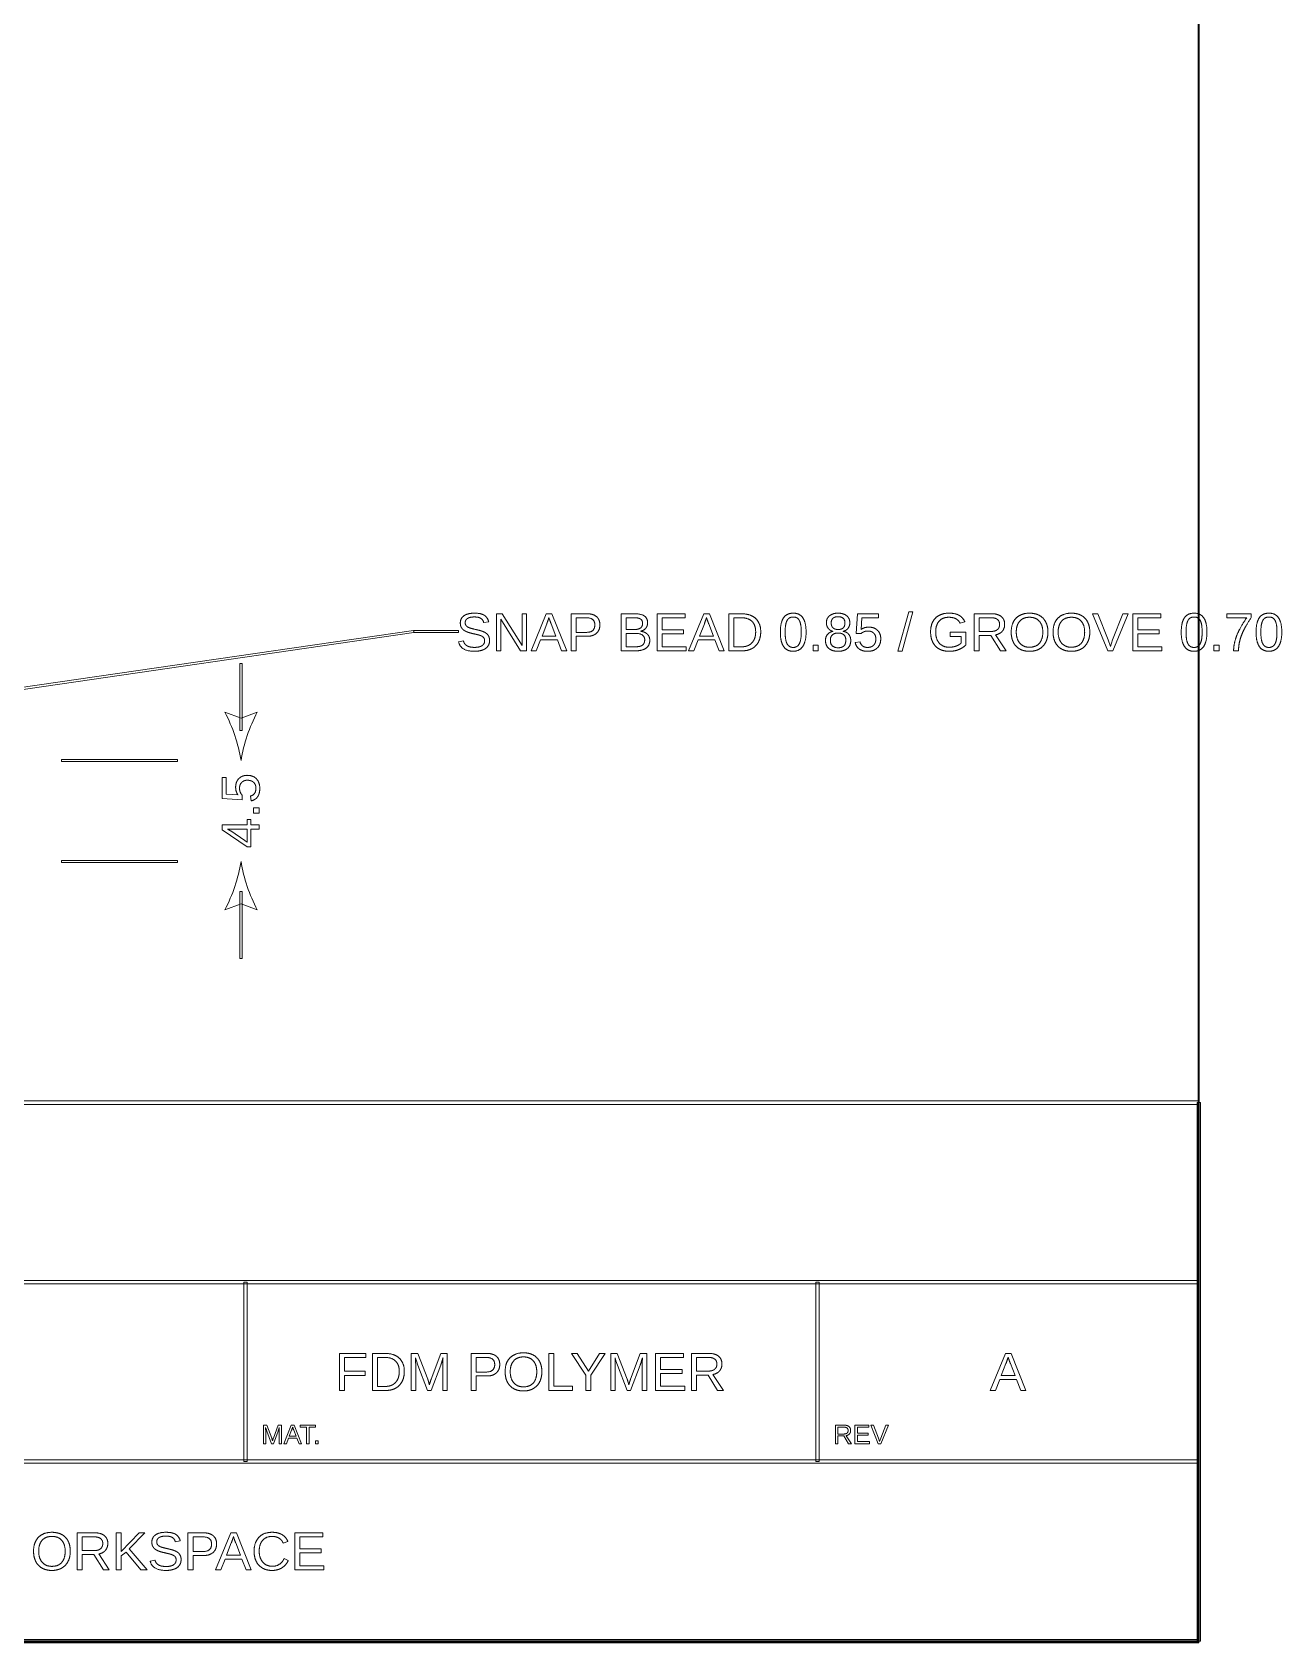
# Model space of a CAD drawing. Header units: millimetres. Extents: x 10 to 414, y 10 to 287.
# Drawn here: x 358 to 413.7, y 9.9 to 81.7 of the extents above; entities that cross this region are included whole.
import ezdxf

# ---------------------------------------------------------------- set-up
doc = ezdxf.new("R2010")
doc.units = ezdxf.units.MM
doc.layers.add('border', color=7, linetype='Continuous', lineweight=35)
doc.layers.add('dimensions', color=7, linetype='Continuous', lineweight=13)

msp = doc.modelspace()

# ---------------------------------------------------------------- linework, layer by layer
at = {"layer": 'border'}
for p, q in [((410, 10), (410, 287)), ((10, 10), (410, 10))]:
    msp.add_line(p, q, dxfattribs=at)
at = {"layer": 'dimensions'}
for p, q in [((378.123, 55.4), (378.343, 55.438)), ((378.689, 55.793), (378.689, 54.142)), ((378.949, 55.793), (378.689, 55.793)), ((378.876, 55.548), (379.76, 54.142)), ((378.882, 55.435), (378.876, 55.548)), ((378.888, 55.239), (378.882, 55.435)), ((379.842, 54.378), (378.949, 55.793)), ((379.828, 55.793), (379.828, 54.711)), ((380.029, 55.793), (379.828, 55.793)), ((380.029, 54.142), (380.029, 55.793)), ((380.904, 55.793), (380.23, 54.142)), ((380.72, 54.8), (380.93, 55.342)), ((381.158, 55.793), (380.904, 55.793)), ((381.017, 55.592), (381.028, 55.625)), ((381.028, 55.625), (381.059, 55.527)), ((381.125, 55.345), (381.337, 54.8)), ((381.821, 54.142), (381.158, 55.793)), ((382.023, 55.793), (382.023, 54.142)), ((382.718, 55.793), (382.023, 55.793)), ((382.246, 55.614), (382.691, 55.614)), ((382.246, 54.963), (382.246, 55.614)), ((384.247, 55.793), (384.247, 54.142)), ((384.847, 55.793), (384.247, 55.793)), ((384.471, 55.614), (384.847, 55.614)), ((384.471, 55.091), (384.471, 55.614)), ((385.848, 55.793), (385.848, 54.142)), ((387.1, 55.793), (385.848, 55.793)), ((386.071, 55.611), (387.1, 55.611)), ((386.071, 55.081), (386.071, 55.611)), ((387.1, 55.611), (387.1, 55.793)), ((387.93, 55.793), (387.256, 54.142)), ((387.746, 54.8), (387.957, 55.342)), ((388.184, 55.793), (387.93, 55.793)), ((388.044, 55.592), (388.054, 55.625)), ((388.054, 55.625), (388.086, 55.527)), ((388.152, 55.345), (388.364, 54.8)), ((388.848, 54.142), (388.184, 55.793)), ((389.049, 55.793), (389.049, 54.142)), ((389.595, 55.793), (389.049, 55.793)), ((389.273, 55.614), (389.591, 55.614)), ((389.273, 54.321), (389.273, 55.614)), ((394.788, 55.793), (394.733, 54.905)), ((395.727, 55.793), (394.788, 55.793)), ((394.948, 55.09), (394.98, 55.614)), ((394.98, 55.614), (395.727, 55.614)), ((395.727, 55.614), (395.727, 55.793)), ((397.072, 55.881), (396.59, 54.119)), ((396.78, 54.119), (397.257, 55.881)), ((397.257, 55.881), (397.072, 55.881)), ((399.362, 55.366), (399.575, 55.429)), ((399.988, 55.793), (399.988, 54.142)), ((400.764, 55.793), (399.988, 55.793)), ((400.211, 55.614), (400.742, 55.614)), ((400.211, 55.005), (400.211, 55.614)), ((405.268, 55.793), (405.942, 54.142)), ((405.504, 55.793), (405.268, 55.793)), ((405.961, 54.631), (405.504, 55.793)), ((406.612, 55.793), (406.157, 54.631)), ((406.174, 54.142), (406.848, 55.793)), ((406.848, 55.793), (406.612, 55.793)), ((407.055, 55.793), (407.055, 54.142)), ((408.308, 55.793), (407.055, 55.793)), ((407.279, 55.611), (408.308, 55.611)), ((407.279, 55.081), (407.279, 55.611)), ((408.308, 55.611), (408.308, 55.793)), ((411.25, 55.793), (411.25, 55.614)), ((412.341, 55.793), (411.25, 55.793)), ((411.25, 55.614), (412.138, 55.614)), ((412.341, 55.622), (412.341, 55.793)), ((374.993, 55.049), (321.882, 47.324)), ((321.896, 47.225), (375.007, 54.951)), ((375.007, 54.951), (374.993, 55.049)), ((377, 55.05), (375, 55.05)), ((375, 55.05), (375, 54.95)), ((375, 54.95), (377, 54.95)), ((377, 54.95), (377, 55.05)), ((377.217, 54.582), (377, 54.538)), ((378.888, 54.142), (378.888, 55.239)), ((380.462, 54.142), (380.652, 54.625)), ((380.652, 54.625), (381.404, 54.625)), ((381.337, 54.8), (380.72, 54.8)), ((381.404, 54.625), (381.593, 54.142)), ((382.7, 54.963), (382.246, 54.963)), ((382.246, 54.786), (382.732, 54.786)), ((382.246, 54.142), (382.246, 54.786)), ((384.847, 55.091), (384.471, 55.091)), ((384.471, 54.917), (384.888, 54.917)), ((384.471, 54.321), (384.471, 54.917)), ((387.03, 55.081), (386.071, 55.081)), ((386.071, 54.9), (387.03, 54.9)), ((386.071, 54.325), (386.071, 54.9)), ((387.03, 54.9), (387.03, 55.081)), ((387.488, 54.142), (387.678, 54.625)), ((387.678, 54.625), (388.43, 54.625)), ((388.364, 54.8), (387.746, 54.8)), ((388.43, 54.625), (388.619, 54.142)), ((393.688, 55.011), (393.688, 55.006)), ((394.15, 55.008), (394.15, 55.013)), ((394.733, 54.905), (394.939, 54.905)), ((398.912, 54.968), (398.912, 54.781)), ((399.611, 54.968), (398.912, 54.968)), ((398.912, 54.781), (399.405, 54.781)), ((399.405, 54.781), (399.405, 54.483)), ((399.611, 54.399), (399.611, 54.968)), ((400.752, 55.005), (400.211, 55.005)), ((400.211, 54.828), (400.726, 54.828)), ((400.211, 54.142), (400.211, 54.828)), ((400.726, 54.828), (401.155, 54.142)), ((401.413, 54.142), (400.944, 54.854)), ((406.059, 54.339), (405.961, 54.631)), ((406.157, 54.631), (406.059, 54.339)), ((408.238, 55.081), (407.279, 55.081)), ((407.279, 54.9), (408.238, 54.9)), ((407.279, 54.325), (407.279, 54.9)), ((408.238, 54.9), (408.238, 55.081)), ((378.689, 54.142), (378.888, 54.142)), ((379.76, 54.142), (380.029, 54.142)), ((380.23, 54.142), (380.462, 54.142)), ((381.593, 54.142), (381.821, 54.142)), ((382.023, 54.142), (382.246, 54.142)), ((384.247, 54.142), (384.917, 54.142)), ((384.905, 54.321), (384.471, 54.321)), ((385.848, 54.142), (387.148, 54.142)), ((387.148, 54.325), (386.071, 54.325)), ((387.148, 54.142), (387.148, 54.325)), ((387.256, 54.142), (387.488, 54.142)), ((388.619, 54.142), (388.848, 54.142)), ((389.049, 54.142), (389.667, 54.142)), ((389.641, 54.321), (389.273, 54.321)), ((392.806, 54.399), (392.806, 54.142)), ((393.035, 54.399), (392.806, 54.399)), ((392.806, 54.142), (393.035, 54.142)), ((393.035, 54.142), (393.035, 54.399)), ((394.898, 54.536), (394.685, 54.511)), ((396.59, 54.119), (396.78, 54.119)), ((399.988, 54.142), (400.211, 54.142)), ((401.155, 54.142), (401.413, 54.142)), ((405.942, 54.142), (406.174, 54.142)), ((407.055, 54.142), (408.356, 54.142)), ((408.356, 54.325), (407.279, 54.325)), ((408.356, 54.142), (408.356, 54.325)), ((410.68, 54.399), (410.68, 54.142)), ((410.908, 54.399), (410.68, 54.399)), ((410.68, 54.142), (410.908, 54.142)), ((410.908, 54.142), (410.908, 54.399)), ((411.555, 54.142), (411.775, 54.142)), ((367.35, 53.57), (367.25, 53.57)), ((367.25, 53.57), (367.25, 50.59)), ((367.35, 50.59), (367.35, 53.57)), ((367.3, 51.14), (366.58, 51.41)), ((368.02, 51.41), (367.3, 51.14)), ((367.25, 50.59), (367.35, 50.59)), ((359.3, 49.3), (359.3, 49.2)), ((364.463, 49.3), (359.3, 49.3)), ((359.3, 49.2), (364.463, 49.2)), ((364.463, 49.2), (364.463, 49.3)), ((366.463, 48.494), (366.463, 47.555)), ((366.642, 48.494), (366.463, 48.494)), ((366.642, 47.748), (366.642, 48.494)), ((366.463, 47.555), (367.351, 47.5)), ((367.166, 47.716), (366.642, 47.748)), ((367.351, 47.5), (367.351, 47.707)), ((367.72, 47.666), (367.745, 47.452)), ((367.857, 47.137), (367.857, 46.909)), ((368.114, 47.137), (367.857, 47.137)), ((367.857, 46.909), (368.114, 46.909)), ((368.114, 46.909), (368.114, 47.137)), ((366.463, 46.387), (366.463, 46.166)), ((367.574, 46.387), (366.463, 46.387)), ((366.463, 46.166), (367.576, 45.41)), ((366.701, 46.188), (367.574, 46.188)), ((367.463, 45.686), (366.84, 46.109)), ((367.574, 46.619), (367.574, 46.387)), ((367.74, 46.619), (367.574, 46.619)), ((367.574, 46.188), (367.574, 45.604)), ((367.74, 46.387), (367.74, 46.619)), ((368.114, 46.387), (367.74, 46.387)), ((367.74, 46.188), (368.114, 46.188)), ((367.74, 45.41), (367.74, 46.188)), ((368.114, 46.188), (368.114, 46.387)), ((367.55, 45.623), (367.463, 45.686)), ((367.574, 45.604), (367.55, 45.623)), ((367.576, 45.41), (367.74, 45.41)), ((359.3, 44.8), (359.3, 44.7)), ((364.463, 44.8), (359.3, 44.8)), ((359.3, 44.7), (364.463, 44.7)), ((364.463, 44.7), (364.463, 44.8)), ((367.35, 43.41), (367.25, 43.41)), ((367.25, 43.41), (367.25, 40.43)), ((367.35, 40.43), (367.35, 43.41)), ((366.58, 42.59), (367.3, 42.86)), ((367.3, 42.86), (368.02, 42.59)), ((367.25, 40.43), (367.35, 40.43)), ((410, 34.075), (240, 34.075)), ((240, 33.925), (410, 33.925)), ((409.925, 34), (409.925, 10)), ((410.075, 34), (409.925, 34)), ((410, 33.925), (410, 34.075)), ((410.075, 10), (410.075, 34)), ((410, 26.075), (240, 26.075)), ((240, 25.925), (410, 25.925)), ((367.425, 26), (367.425, 18)), ((367.575, 26), (367.425, 26)), ((367.575, 18), (367.575, 26)), ((392.925, 26), (392.925, 18)), ((393.075, 26), (392.925, 26)), ((393.075, 18), (393.075, 26)), ((410, 25.925), (410, 26.075)), ((371.692, 22.825), (371.692, 21.174)), ((372.865, 22.825), (371.692, 22.825)), ((371.916, 22.642), (372.865, 22.642)), ((371.916, 22.028), (371.916, 22.642)), ((372.865, 22.642), (372.865, 22.825)), ((373.158, 22.825), (373.158, 21.174)), ((373.704, 22.825), (373.158, 22.825)), ((373.382, 22.646), (373.7, 22.646)), ((373.382, 21.353), (373.382, 22.646)), ((374.892, 22.825), (374.892, 21.174)), ((375.186, 22.825), (374.892, 22.825)), ((375.083, 22.627), (375.121, 22.498)), ((375.086, 22.497), (375.083, 22.627)), ((375.091, 22.275), (375.086, 22.497)), ((375.091, 21.174), (375.091, 22.275)), ((375.121, 22.498), (375.187, 22.299)), ((375.625, 21.68), (375.186, 22.825)), ((375.187, 22.299), (375.619, 21.174)), ((375.776, 21.174), (376.203, 22.299)), ((376.21, 22.825), (375.779, 21.68)), ((376.497, 22.825), (376.21, 22.825)), ((376.296, 22.275), (376.296, 21.174)), ((376.497, 21.174), (376.497, 22.825)), ((377.558, 22.825), (377.558, 21.174)), ((378.253, 22.825), (377.558, 22.825)), ((377.781, 22.646), (378.226, 22.646)), ((377.781, 21.994), (377.781, 22.646)), ((381.025, 22.825), (381.025, 21.174)), ((381.249, 22.825), (381.025, 22.825)), ((381.249, 21.357), (381.249, 22.825)), ((382.038, 22.825), (382.673, 21.858)), ((382.284, 22.825), (382.038, 22.825)), ((382.787, 22.039), (382.284, 22.825)), ((383.287, 22.825), (382.787, 22.039)), ((382.896, 21.858), (383.533, 22.825)), ((383.533, 22.825), (383.287, 22.825)), ((383.783, 22.825), (383.783, 21.174)), ((384.077, 22.825), (383.783, 22.825)), ((383.974, 22.627), (384.012, 22.498)), ((383.977, 22.497), (383.974, 22.627)), ((383.982, 22.275), (383.977, 22.497)), ((383.982, 21.174), (383.982, 22.275)), ((384.012, 22.498), (384.078, 22.299)), ((384.516, 21.68), (384.077, 22.825)), ((384.078, 22.299), (384.51, 21.174)), ((384.667, 21.174), (385.094, 22.299)), ((385.101, 22.825), (384.67, 21.68)), ((385.388, 22.825), (385.101, 22.825)), ((385.187, 22.275), (385.187, 21.174)), ((385.388, 21.174), (385.388, 22.825)), ((385.782, 22.825), (385.782, 21.174)), ((387.035, 22.825), (385.782, 22.825)), ((386.006, 22.642), (387.035, 22.642)), ((386.006, 22.113), (386.006, 22.642)), ((387.035, 22.642), (387.035, 22.825)), ((387.383, 22.825), (387.383, 21.174)), ((388.16, 22.825), (387.383, 22.825)), ((387.606, 22.646), (388.137, 22.646)), ((387.606, 22.036), (387.606, 22.646)), ((401.378, 22.826), (400.704, 21.174)), ((401.194, 21.832), (401.405, 22.374)), ((401.632, 22.826), (401.378, 22.826)), ((401.492, 22.624), (401.502, 22.657)), ((401.502, 22.657), (401.534, 22.56)), ((401.6, 22.377), (401.812, 21.832)), ((402.296, 21.174), (401.632, 22.826)), ((372.837, 22.028), (371.916, 22.028)), ((371.916, 21.843), (372.837, 21.843)), ((371.916, 21.174), (371.916, 21.843)), ((372.837, 21.843), (372.837, 22.028)), ((378.235, 21.994), (377.781, 21.994)), ((377.781, 21.817), (378.267, 21.817)), ((377.781, 21.174), (377.781, 21.817)), ((382.673, 21.858), (382.673, 21.174)), ((382.896, 21.174), (382.896, 21.858)), ((386.964, 22.113), (386.006, 22.113)), ((386.006, 21.932), (386.964, 21.932)), ((386.006, 21.357), (386.006, 21.932)), ((386.964, 21.932), (386.964, 22.113)), ((388.147, 22.036), (387.606, 22.036)), ((387.606, 21.859), (388.121, 21.859)), ((387.606, 21.174), (387.606, 21.859)), ((388.121, 21.859), (388.55, 21.174)), ((388.808, 21.174), (388.339, 21.885)), ((400.936, 21.174), (401.126, 21.657)), ((401.126, 21.657), (401.879, 21.657)), ((401.812, 21.832), (401.194, 21.832)), ((401.879, 21.657), (402.067, 21.174)), ((371.692, 21.174), (371.916, 21.174)), ((373.158, 21.174), (373.776, 21.174)), ((373.75, 21.353), (373.382, 21.353)), ((374.892, 21.174), (375.091, 21.174)), ((375.619, 21.174), (375.776, 21.174)), ((376.296, 21.174), (376.497, 21.174)), ((377.558, 21.174), (377.781, 21.174)), ((381.025, 21.174), (382.083, 21.174)), ((382.083, 21.357), (381.249, 21.357)), ((382.083, 21.174), (382.083, 21.357)), ((382.673, 21.174), (382.896, 21.174)), ((383.783, 21.174), (383.982, 21.174)), ((384.51, 21.174), (384.667, 21.174)), ((385.187, 21.174), (385.388, 21.174)), ((385.782, 21.174), (387.083, 21.174)), ((387.083, 21.357), (386.006, 21.357)), ((387.083, 21.174), (387.083, 21.357)), ((387.383, 21.174), (387.606, 21.174)), ((388.55, 21.174), (388.808, 21.174)), ((400.704, 21.174), (400.936, 21.174)), ((402.067, 21.174), (402.296, 21.174)), ((368.3, 19.626), (368.3, 18.8)), ((368.447, 19.626), (368.3, 19.626)), ((368.396, 19.527), (368.415, 19.462)), ((368.397, 19.462), (368.396, 19.527)), ((368.4, 19.351), (368.397, 19.462)), ((368.415, 19.462), (368.448, 19.363)), ((368.667, 19.053), (368.447, 19.626)), ((368.959, 19.626), (368.744, 19.053)), ((369.103, 19.626), (368.959, 19.626)), ((369.103, 18.8), (369.103, 19.626)), ((369.54, 19.626), (369.204, 18.8)), ((369.448, 19.129), (369.554, 19.4)), ((369.668, 19.626), (369.54, 19.626)), ((369.597, 19.525), (369.603, 19.541)), ((369.603, 19.541), (369.618, 19.493)), ((369.651, 19.401), (369.757, 19.129)), ((369.999, 18.8), (369.668, 19.626)), ((369.939, 19.626), (369.939, 19.534)), ((370.618, 19.626), (369.939, 19.626)), ((369.939, 19.534), (370.223, 19.534)), ((370.223, 19.534), (370.223, 18.8)), ((370.334, 19.534), (370.618, 19.534)), ((370.334, 18.8), (370.334, 19.534)), ((370.618, 19.534), (370.618, 19.626)), ((393.8, 19.626), (393.8, 18.8)), ((394.188, 19.626), (393.8, 19.626)), ((393.912, 19.536), (394.177, 19.536)), ((393.912, 19.231), (393.912, 19.536)), ((394.667, 19.626), (394.667, 18.8)), ((395.293, 19.626), (394.667, 19.626)), ((394.779, 19.534), (395.293, 19.534)), ((394.779, 19.269), (394.779, 19.534)), ((395.293, 19.534), (395.293, 19.626)), ((395.374, 19.626), (395.711, 18.8)), ((395.492, 19.626), (395.374, 19.626)), ((395.72, 19.044), (395.492, 19.626)), ((396.046, 19.626), (395.819, 19.044)), ((395.827, 18.8), (396.164, 19.626)), ((396.164, 19.626), (396.046, 19.626)), ((368.3, 18.8), (368.4, 18.8)), ((368.4, 18.8), (368.4, 19.351)), ((368.448, 19.363), (368.664, 18.8)), ((368.664, 18.8), (368.742, 18.8)), ((368.742, 18.8), (368.956, 19.363)), ((369.002, 19.351), (369.002, 18.8)), ((369.002, 18.8), (369.103, 18.8)), ((369.204, 18.8), (369.32, 18.8)), ((369.32, 18.8), (369.414, 19.041)), ((369.414, 19.041), (369.791, 19.041)), ((369.757, 19.129), (369.448, 19.129)), ((369.791, 19.041), (369.885, 18.8)), ((369.885, 18.8), (369.999, 18.8)), ((370.223, 18.8), (370.334, 18.8)), ((370.622, 18.928), (370.622, 18.8)), ((370.736, 18.928), (370.622, 18.928)), ((370.622, 18.8), (370.736, 18.8)), ((370.736, 18.8), (370.736, 18.928)), ((393.8, 18.8), (393.912, 18.8)), ((394.182, 19.231), (393.912, 19.231)), ((393.912, 19.143), (394.169, 19.143)), ((393.912, 18.8), (393.912, 19.143)), ((394.169, 19.143), (394.384, 18.8)), ((394.513, 18.8), (394.278, 19.156)), ((394.384, 18.8), (394.513, 18.8)), ((394.667, 18.8), (395.317, 18.8)), ((395.258, 19.269), (394.779, 19.269)), ((394.779, 19.179), (395.258, 19.179)), ((394.779, 18.891), (394.779, 19.179)), ((395.317, 18.891), (394.779, 18.891)), ((395.258, 19.179), (395.258, 19.269)), ((395.317, 18.8), (395.317, 18.891)), ((395.711, 18.8), (395.827, 18.8)), ((395.769, 18.898), (395.72, 19.044)), ((395.819, 19.044), (395.769, 18.898)), ((410, 18.075), (240, 18.075)), ((367.425, 18), (367.575, 18)), ((392.925, 18), (393.075, 18)), ((410, 17.925), (410, 18.075)), ((240, 17.925), (410, 17.925)), ((360, 14.825), (360, 13.174)), ((360.777, 14.825), (360, 14.825)), ((360.224, 14.646), (360.755, 14.646)), ((360.224, 14.036), (360.224, 14.646)), ((361.733, 14.825), (361.733, 13.174)), ((361.957, 14.825), (361.733, 14.825)), ((361.957, 13.998), (361.957, 14.825)), ((362.753, 14.825), (361.957, 13.998)), ((362.313, 14.108), (363.017, 14.825)), ((363.017, 14.825), (362.753, 14.825)), ((364.369, 14.431), (364.589, 14.47)), ((364.935, 14.825), (364.935, 13.174)), ((365.63, 14.825), (364.935, 14.825)), ((365.159, 14.646), (365.603, 14.646)), ((365.159, 13.994), (365.159, 14.646)), ((366.839, 14.825), (366.165, 13.174)), ((366.655, 13.831), (366.866, 14.374)), ((367.094, 14.825), (366.839, 14.825)), ((366.953, 14.623), (366.963, 14.656)), ((366.963, 14.656), (366.995, 14.559)), ((367.061, 14.376), (367.273, 13.831)), ((367.757, 13.174), (367.094, 14.825)), ((369.176, 14.37), (369.388, 14.441)), ((369.692, 14.825), (369.692, 13.174)), ((370.944, 14.825), (369.692, 14.825)), ((369.915, 14.642), (370.944, 14.642)), ((369.915, 14.113), (369.915, 14.642)), ((370.944, 14.642), (370.944, 14.825)), ((360.764, 14.036), (360.224, 14.036)), ((360.224, 13.859), (360.738, 13.859)), ((360.224, 13.174), (360.224, 13.859)), ((360.738, 13.859), (361.167, 13.174)), ((361.425, 13.174), (360.956, 13.885)), ((361.957, 13.807), (362.173, 13.971)), ((361.957, 13.174), (361.957, 13.807)), ((362.173, 13.971), (362.833, 13.174)), ((363.11, 13.174), (362.313, 14.108)), ((365.612, 13.994), (365.159, 13.994)), ((365.159, 13.817), (365.644, 13.817)), ((365.159, 13.174), (365.159, 13.817)), ((366.397, 13.174), (366.587, 13.657)), ((366.587, 13.657), (367.34, 13.657)), ((367.273, 13.831), (366.655, 13.831)), ((367.34, 13.657), (367.528, 13.174)), ((369.403, 13.586), (369.221, 13.678)), ((370.874, 14.113), (369.915, 14.113)), ((369.915, 13.932), (370.874, 13.932)), ((369.915, 13.357), (369.915, 13.932)), ((370.874, 13.932), (370.874, 14.113)), ((360, 13.174), (360.224, 13.174)), ((361.167, 13.174), (361.425, 13.174)), ((361.733, 13.174), (361.957, 13.174)), ((362.833, 13.174), (363.11, 13.174)), ((363.463, 13.613), (363.246, 13.57)), ((364.935, 13.174), (365.159, 13.174)), ((366.165, 13.174), (366.397, 13.174)), ((367.528, 13.174), (367.757, 13.174)), ((369.692, 13.174), (370.992, 13.174)), ((370.992, 13.357), (369.915, 13.357)), ((370.992, 13.174), (370.992, 13.357)), ((410, 10.075), (240, 10.075)), ((410, 9.925), (410, 10.075)), ((240, 9.925), (410, 9.925)), ((409.925, 10), (410.075, 10))]:
    msp.add_line(p, q, dxfattribs=at)
for centre, start, end in [((360.1, 48.05), 9.46232, 27.40758), ((374.5, 48.05), 152.59242, 170.53768), ((360.1, 45.95), -27.40758, -9.46232), ((374.5, 45.95), -170.53768, -152.59242)]:
    msp.add_arc(centre, 7.299, start, end, dxfattribs=at)
for points in [[(377.077, 55.376), (377.077, 55.588), (377.24, 55.703)], [(377.108, 55.212), (377.077, 55.284), (377.077, 55.376)], [(377.24, 55.703), (377.402, 55.818), (377.704, 55.818)], [(377.4, 55.584), (377.295, 55.518), (377.295, 55.388)], [(377.295, 55.388), (377.295, 55.312), (377.336, 55.262)], [(377.702, 55.649), (377.504, 55.649), (377.4, 55.584)], [(377.984, 55.59), (377.882, 55.649), (377.702, 55.649)], [(377.704, 55.818), (377.986, 55.818), (378.134, 55.732)], [(378.123, 55.4), (378.086, 55.531), (377.984, 55.59)], [(378.134, 55.732), (378.283, 55.646), (378.343, 55.438)], [(381.017, 55.592), (380.988, 55.495), (380.93, 55.342)], [(381.125, 55.345), (381.092, 55.425), (381.059, 55.527)], [(383.075, 55.294), (383.075, 55.614), (382.691, 55.614)], [(382.7, 54.963), (383.075, 54.963), (383.075, 55.294)], [(382.718, 55.793), (382.995, 55.793), (383.148, 55.663)], [(383.3, 55.296), (383.3, 55.062), (383.147, 54.924)], [(383.148, 55.663), (383.3, 55.533), (383.3, 55.296)], [(384.847, 55.793), (385.428, 55.793), (385.428, 55.393)], [(385.112, 55.557), (385.02, 55.614), (384.847, 55.614)], [(385.203, 55.366), (385.203, 55.499), (385.112, 55.557)], [(385.115, 55.159), (385.203, 55.226), (385.203, 55.366)], [(385.428, 55.393), (385.428, 55.246), (385.346, 55.146)], [(388.044, 55.592), (388.014, 55.495), (387.957, 55.342)], [(388.152, 55.345), (388.119, 55.425), (388.086, 55.527)], [(390.078, 55.453), (389.909, 55.614), (389.591, 55.614)], [(389.595, 55.793), (390.015, 55.793), (390.243, 55.583)], [(390.246, 54.985), (390.246, 55.292), (390.078, 55.453)], [(390.243, 55.583), (390.471, 55.373), (390.471, 54.985)], [(391.346, 54.968), (391.346, 55.394), (391.485, 55.606)], [(391.485, 55.606), (391.624, 55.818), (391.924, 55.818)], [(391.644, 55.489), (391.559, 55.33), (391.559, 54.968)], [(391.924, 55.647), (391.729, 55.647), (391.644, 55.489)], [(391.924, 55.818), (392.216, 55.818), (392.354, 55.604)], [(392.196, 55.486), (392.114, 55.647), (391.924, 55.647)], [(392.279, 54.968), (392.279, 55.326), (392.196, 55.486)], [(392.354, 55.604), (392.493, 55.389), (392.493, 54.968)], [(393.397, 55.395), (393.397, 55.584), (393.538, 55.701)], [(393.475, 55.148), (393.397, 55.253), (393.397, 55.395)], [(393.538, 55.701), (393.679, 55.818), (393.917, 55.818)], [(393.69, 55.591), (393.613, 55.52), (393.613, 55.381)], [(393.613, 55.381), (393.613, 55.239), (393.693, 55.165)], [(393.917, 55.661), (393.768, 55.661), (393.69, 55.591)], [(393.917, 55.818), (394.161, 55.818), (394.302, 55.703)], [(394.224, 55.381), (394.224, 55.661), (393.917, 55.661)], [(394.146, 55.159), (394.224, 55.227), (394.224, 55.381)], [(394.302, 55.703), (394.443, 55.588), (394.443, 55.393)], [(394.443, 55.393), (394.443, 55.251), (394.365, 55.145)], [(398.045, 54.975), (398.045, 55.377), (398.26, 55.598)], [(398.26, 55.598), (398.476, 55.818), (398.866, 55.818)], [(398.423, 55.462), (398.272, 55.289), (398.272, 54.975)], [(398.86, 55.635), (398.574, 55.635), (398.423, 55.462)], [(399.168, 55.571), (399.044, 55.635), (398.86, 55.635)], [(398.866, 55.818), (399.14, 55.818), (399.311, 55.725)], [(399.362, 55.366), (399.291, 55.506), (399.168, 55.571)], [(399.311, 55.725), (399.482, 55.633), (399.575, 55.429)], [(401.024, 55.538), (400.926, 55.614), (400.742, 55.614)], [(400.764, 55.793), (401.043, 55.793), (401.195, 55.669)], [(401.122, 55.319), (401.122, 55.463), (401.024, 55.538)], [(401.025, 55.087), (401.122, 55.17), (401.122, 55.319)], [(401.195, 55.669), (401.347, 55.544), (401.347, 55.321)], [(401.347, 55.321), (401.347, 55.137), (401.24, 55.012)], [(401.638, 54.975), (401.638, 55.371), (401.854, 55.595)], [(401.854, 55.595), (402.071, 55.818), (402.458, 55.818)], [(402.02, 55.462), (401.865, 55.288), (401.865, 54.975)], [(402.458, 55.635), (402.174, 55.635), (402.02, 55.462)], [(402.458, 55.818), (402.71, 55.818), (402.895, 55.718)], [(402.893, 55.459), (402.739, 55.635), (402.458, 55.635)], [(403.047, 54.975), (403.047, 55.284), (402.893, 55.459)], [(402.895, 55.718), (403.08, 55.618), (403.178, 55.427)], [(403.178, 55.427), (403.276, 55.236), (403.276, 54.975)], [(403.504, 54.975), (403.504, 55.371), (403.721, 55.595)], [(403.721, 55.595), (403.938, 55.818), (404.325, 55.818)], [(403.886, 55.462), (403.732, 55.288), (403.732, 54.975)], [(404.325, 55.635), (404.041, 55.635), (403.886, 55.462)], [(404.325, 55.818), (404.577, 55.818), (404.762, 55.718)], [(404.76, 55.459), (404.606, 55.635), (404.325, 55.635)], [(404.914, 54.975), (404.914, 55.284), (404.76, 55.459)], [(404.762, 55.718), (404.947, 55.618), (405.045, 55.427)], [(405.045, 55.427), (405.143, 55.236), (405.143, 54.975)], [(409.22, 54.968), (409.22, 55.394), (409.358, 55.606)], [(409.358, 55.606), (409.497, 55.818), (409.797, 55.818)], [(409.518, 55.489), (409.433, 55.33), (409.433, 54.968)], [(409.797, 55.647), (409.603, 55.647), (409.518, 55.489)], [(409.797, 55.818), (410.089, 55.818), (410.228, 55.604)], [(410.07, 55.486), (409.987, 55.647), (409.797, 55.647)], [(410.152, 54.968), (410.152, 55.326), (410.07, 55.486)], [(410.228, 55.604), (410.367, 55.389), (410.367, 54.968)], [(411.689, 54.808), (411.823, 55.158), (412.138, 55.614)], [(412.341, 55.622), (412.088, 55.236), (411.984, 55.016)], [(412.556, 54.968), (412.556, 55.394), (412.695, 55.606)], [(412.695, 55.606), (412.834, 55.818), (413.134, 55.818)], [(412.854, 55.489), (412.769, 55.33), (412.769, 54.968)], [(413.134, 55.647), (412.939, 55.647), (412.854, 55.489)], [(413.134, 55.818), (413.425, 55.818), (413.564, 55.604)], [(413.406, 55.486), (413.323, 55.647), (413.134, 55.647)], [(413.489, 54.968), (413.489, 55.326), (413.406, 55.486)], [(413.564, 55.604), (413.703, 55.389), (413.703, 54.968)], [(377.198, 55.087), (377.139, 55.141), (377.108, 55.212)], [(377.358, 54.991), (377.257, 55.034), (377.198, 55.087)], [(377.217, 54.582), (377.254, 54.433), (377.376, 54.363)], [(377.336, 55.262), (377.376, 55.212), (377.452, 55.178)], [(377.655, 54.904), (377.459, 54.947), (377.358, 54.991)], [(377.452, 55.178), (377.529, 55.143), (377.756, 55.093)], [(377.86, 54.856), (377.768, 54.878), (377.655, 54.904)], [(377.756, 55.093), (377.832, 55.075), (377.908, 55.057)], [(378.02, 54.801), (377.953, 54.834), (377.86, 54.856)], [(377.908, 55.057), (377.983, 55.039), (378.052, 55.013)], [(378.123, 54.718), (378.086, 54.768), (378.02, 54.801)], [(378.042, 54.368), (378.16, 54.442), (378.16, 54.586)], [(378.052, 55.013), (378.121, 54.988), (378.182, 54.954)], [(378.16, 54.586), (378.16, 54.667), (378.123, 54.718)], [(378.182, 54.954), (378.242, 54.92), (378.287, 54.871)], [(378.382, 54.598), (378.382, 54.37), (378.203, 54.244)], [(378.287, 54.871), (378.331, 54.822), (378.356, 54.755)], [(378.356, 54.755), (378.382, 54.688), (378.382, 54.598)], [(379.842, 54.378), (379.828, 54.607), (379.828, 54.711)], [(383.147, 54.924), (382.994, 54.786), (382.732, 54.786)], [(384.847, 55.091), (385.026, 55.091), (385.115, 55.159)], [(385.298, 54.625), (385.298, 54.917), (384.888, 54.917)], [(385.346, 55.146), (385.264, 55.047), (385.114, 55.013)], [(385.114, 55.013), (385.311, 54.989), (385.418, 54.881)], [(385.204, 54.398), (385.298, 54.474), (385.298, 54.625)], [(385.524, 54.607), (385.524, 54.387), (385.364, 54.265)], [(385.418, 54.881), (385.524, 54.773), (385.524, 54.607)], [(389.96, 54.401), (390.098, 54.481), (390.172, 54.631)], [(390.172, 54.631), (390.246, 54.781), (390.246, 54.985)], [(390.471, 54.985), (390.471, 54.729), (390.371, 54.538)], [(391.489, 54.336), (391.346, 54.552), (391.346, 54.968)], [(391.559, 54.968), (391.559, 54.617), (391.646, 54.454)], [(392.192, 54.457), (392.279, 54.624), (392.279, 54.968)], [(392.493, 54.968), (392.493, 54.555), (392.347, 54.337)], [(393.358, 54.6), (393.358, 54.762), (393.451, 54.872)], [(393.508, 54.244), (393.358, 54.37), (393.358, 54.6)], [(393.451, 54.872), (393.543, 54.982), (393.688, 55.006)], [(393.688, 55.011), (393.553, 55.042), (393.475, 55.148)], [(393.666, 54.848), (393.576, 54.764), (393.576, 54.618)], [(393.576, 54.618), (393.576, 54.277), (393.924, 54.277)], [(393.917, 54.932), (393.757, 54.932), (393.666, 54.848)], [(393.693, 55.165), (393.773, 55.09), (393.92, 55.09)], [(394.174, 54.854), (394.082, 54.932), (393.917, 54.932)], [(393.92, 55.09), (394.068, 55.09), (394.146, 55.159)], [(394.365, 55.145), (394.286, 55.04), (394.15, 55.013)], [(394.15, 55.008), (394.309, 54.982), (394.396, 54.874)], [(394.265, 54.623), (394.265, 54.776), (394.174, 54.854)], [(394.181, 54.36), (394.265, 54.442), (394.265, 54.623)], [(394.484, 54.603), (394.484, 54.374), (394.339, 54.246)], [(394.396, 54.874), (394.484, 54.766), (394.484, 54.603)], [(395.087, 54.996), (395.013, 54.97), (394.939, 54.905)], [(394.948, 55.09), (395.086, 55.196), (395.289, 55.196)], [(395.246, 55.023), (395.161, 55.023), (395.087, 54.996)], [(395.507, 54.927), (395.41, 55.023), (395.246, 55.023)], [(395.289, 55.196), (395.533, 55.196), (395.678, 55.053)], [(395.604, 54.675), (395.604, 54.831), (395.507, 54.927)], [(395.507, 54.394), (395.604, 54.496), (395.604, 54.675)], [(395.823, 54.68), (395.823, 54.419), (395.667, 54.269)], [(395.678, 55.053), (395.823, 54.91), (395.823, 54.68)], [(398.144, 54.519), (398.045, 54.713), (398.045, 54.975)], [(398.272, 54.975), (398.272, 54.663), (398.432, 54.481)], [(400.752, 55.005), (400.929, 55.005), (401.025, 55.087)], [(401.24, 55.012), (401.132, 54.886), (400.944, 54.854)], [(401.735, 54.52), (401.638, 54.715), (401.638, 54.975)], [(401.865, 54.975), (401.865, 54.665), (402.021, 54.483)], [(402.894, 54.477), (403.047, 54.653), (403.047, 54.975)], [(403.276, 54.975), (403.276, 54.716), (403.177, 54.522)], [(403.602, 54.52), (403.504, 54.715), (403.504, 54.975)], [(403.732, 54.975), (403.732, 54.665), (403.888, 54.483)], [(404.761, 54.477), (404.914, 54.653), (404.914, 54.975)], [(405.143, 54.975), (405.143, 54.716), (405.044, 54.522)], [(409.363, 54.336), (409.22, 54.552), (409.22, 54.968)], [(409.433, 54.968), (409.433, 54.617), (409.519, 54.454)], [(410.066, 54.457), (410.152, 54.624), (410.152, 54.968)], [(410.367, 54.968), (410.367, 54.555), (410.221, 54.337)], [(411.555, 54.142), (411.555, 54.459), (411.689, 54.808)], [(411.828, 54.584), (411.775, 54.371), (411.775, 54.142)], [(411.984, 55.016), (411.88, 54.797), (411.828, 54.584)], [(412.699, 54.336), (412.556, 54.552), (412.556, 54.968)], [(412.769, 54.968), (412.769, 54.617), (412.855, 54.454)], [(413.402, 54.457), (413.489, 54.624), (413.489, 54.968)], [(413.703, 54.968), (413.703, 54.555), (413.557, 54.337)], [(377.7, 54.119), (377.096, 54.119), (377, 54.538)], [(377.376, 54.363), (377.498, 54.293), (377.708, 54.293)], [(378.203, 54.244), (378.024, 54.119), (377.7, 54.119)], [(377.708, 54.293), (377.925, 54.293), (378.042, 54.368)], [(384.905, 54.321), (385.111, 54.321), (385.204, 54.398)], [(385.364, 54.265), (385.203, 54.142), (384.917, 54.142)], [(389.641, 54.321), (389.823, 54.321), (389.96, 54.401)], [(390.089, 54.244), (389.906, 54.142), (389.667, 54.142)], [(390.371, 54.538), (390.271, 54.346), (390.089, 54.244)], [(391.917, 54.119), (391.632, 54.119), (391.489, 54.336)], [(391.646, 54.454), (391.732, 54.291), (391.919, 54.291)], [(392.347, 54.337), (392.202, 54.119), (391.917, 54.119)], [(391.919, 54.291), (392.105, 54.291), (392.192, 54.457)], [(393.922, 54.119), (393.657, 54.119), (393.508, 54.244)], [(394.339, 54.246), (394.194, 54.119), (393.922, 54.119)], [(393.924, 54.277), (394.096, 54.277), (394.181, 54.36)], [(394.864, 54.22), (394.722, 54.32), (394.685, 54.511)], [(395.237, 54.119), (395.006, 54.119), (394.864, 54.22)], [(394.898, 54.536), (394.965, 54.291), (395.241, 54.291)], [(395.667, 54.269), (395.512, 54.119), (395.237, 54.119)], [(395.241, 54.291), (395.411, 54.291), (395.507, 54.394)], [(398.43, 54.222), (398.243, 54.325), (398.144, 54.519)], [(398.877, 54.119), (398.618, 54.119), (398.43, 54.222)], [(398.432, 54.481), (398.593, 54.3), (398.877, 54.3)], [(398.877, 54.3), (399.038, 54.3), (399.178, 54.35)], [(399.29, 54.192), (399.099, 54.119), (398.877, 54.119)], [(399.178, 54.35), (399.318, 54.399), (399.405, 54.483)], [(399.611, 54.399), (399.48, 54.265), (399.29, 54.192)], [(402.017, 54.222), (401.832, 54.325), (401.735, 54.52)], [(402.455, 54.119), (402.201, 54.119), (402.017, 54.222)], [(402.021, 54.483), (402.178, 54.3), (402.455, 54.3)], [(402.455, 54.3), (402.741, 54.3), (402.894, 54.477)], [(402.893, 54.223), (402.707, 54.119), (402.455, 54.119)], [(403.177, 54.522), (403.078, 54.327), (402.893, 54.223)], [(403.883, 54.222), (403.699, 54.325), (403.602, 54.52)], [(404.322, 54.119), (404.068, 54.119), (403.883, 54.222)], [(403.888, 54.483), (404.045, 54.3), (404.322, 54.3)], [(404.322, 54.3), (404.608, 54.3), (404.761, 54.477)], [(404.759, 54.223), (404.574, 54.119), (404.322, 54.119)], [(405.044, 54.522), (404.945, 54.327), (404.759, 54.223)], [(409.79, 54.119), (409.505, 54.119), (409.363, 54.336)], [(409.519, 54.454), (409.605, 54.291), (409.793, 54.291)], [(410.221, 54.337), (410.075, 54.119), (409.79, 54.119)], [(409.793, 54.291), (409.979, 54.291), (410.066, 54.457)], [(413.127, 54.119), (412.842, 54.119), (412.699, 54.336)], [(412.855, 54.454), (412.941, 54.291), (413.129, 54.291)], [(413.557, 54.337), (413.411, 54.119), (413.127, 54.119)], [(413.129, 54.291), (413.315, 54.291), (413.402, 54.457)], [(367.06, 48.057), (367.06, 48.301), (367.203, 48.446)], [(367.203, 48.446), (367.346, 48.59), (367.576, 48.59)], [(367.329, 48.274), (367.233, 48.178), (367.233, 48.014)], [(367.581, 48.371), (367.425, 48.371), (367.329, 48.274)], [(367.576, 48.59), (367.837, 48.59), (367.987, 48.435)], [(367.862, 48.275), (367.76, 48.371), (367.581, 48.371)], [(367.965, 48.009), (367.965, 48.179), (367.862, 48.275)], [(367.987, 48.435), (368.137, 48.28), (368.137, 48.004)], [(367.166, 47.716), (367.06, 47.853), (367.06, 48.057)], [(367.233, 48.014), (367.233, 47.928), (367.26, 47.854)], [(367.26, 47.854), (367.287, 47.78), (367.351, 47.707)], [(367.72, 47.666), (367.965, 47.732), (367.965, 48.009)], [(368.037, 47.632), (367.936, 47.49), (367.745, 47.452)], [(368.137, 48.004), (368.137, 47.773), (368.037, 47.632)], [(366.701, 46.188), (366.708, 46.186), (366.763, 46.155)], [(366.763, 46.155), (366.818, 46.125), (366.84, 46.109)], [(374.187, 22.485), (374.019, 22.646), (373.7, 22.646)], [(373.704, 22.825), (374.124, 22.825), (374.352, 22.615)], [(374.355, 22.016), (374.355, 22.323), (374.187, 22.485)], [(374.352, 22.615), (374.58, 22.404), (374.58, 22.016)], [(376.306, 22.627), (376.249, 22.417), (376.203, 22.299)], [(376.296, 22.275), (376.296, 22.458), (376.306, 22.627)], [(378.61, 22.326), (378.61, 22.646), (378.226, 22.646)], [(378.235, 21.994), (378.61, 21.994), (378.61, 22.326)], [(378.253, 22.825), (378.53, 22.825), (378.683, 22.695)], [(378.835, 22.328), (378.835, 22.094), (378.682, 21.955)], [(378.683, 22.695), (378.835, 22.565), (378.835, 22.328)], [(379.075, 22.007), (379.075, 22.403), (379.292, 22.626)], [(379.292, 22.626), (379.509, 22.85), (379.896, 22.85)], [(379.457, 22.493), (379.303, 22.32), (379.303, 22.007)], [(379.896, 22.667), (379.612, 22.667), (379.457, 22.493)], [(379.896, 22.85), (380.147, 22.85), (380.333, 22.749)], [(380.331, 22.491), (380.177, 22.667), (379.896, 22.667)], [(380.485, 22.007), (380.485, 22.315), (380.331, 22.491)], [(380.333, 22.749), (380.518, 22.649), (380.616, 22.458)], [(380.616, 22.458), (380.713, 22.267), (380.713, 22.007)], [(385.197, 22.627), (385.14, 22.417), (385.094, 22.299)], [(385.187, 22.275), (385.187, 22.458), (385.197, 22.627)], [(388.419, 22.57), (388.321, 22.646), (388.137, 22.646)], [(388.16, 22.825), (388.438, 22.825), (388.59, 22.7)], [(388.517, 22.35), (388.517, 22.495), (388.419, 22.57)], [(388.42, 22.119), (388.517, 22.202), (388.517, 22.35)], [(388.59, 22.7), (388.742, 22.575), (388.742, 22.353)], [(388.742, 22.353), (388.742, 22.169), (388.635, 22.043)], [(401.492, 22.624), (401.463, 22.527), (401.405, 22.374)], [(401.6, 22.377), (401.567, 22.458), (401.534, 22.56)], [(374.07, 21.433), (374.207, 21.512), (374.281, 21.663)], [(374.48, 21.569), (374.381, 21.378), (374.198, 21.276)], [(374.281, 21.663), (374.355, 21.812), (374.355, 22.016)], [(374.58, 22.016), (374.58, 21.761), (374.48, 21.569)], [(375.625, 21.68), (375.649, 21.611), (375.67, 21.532)], [(375.699, 21.418), (375.708, 21.464), (375.738, 21.56)], [(375.738, 21.56), (375.768, 21.655), (375.779, 21.68)], [(378.682, 21.955), (378.529, 21.817), (378.267, 21.817)], [(379.172, 21.552), (379.075, 21.747), (379.075, 22.007)], [(379.454, 21.254), (379.27, 21.357), (379.172, 21.552)], [(379.303, 22.007), (379.303, 21.696), (379.459, 21.514)], [(380.614, 21.554), (380.515, 21.359), (380.33, 21.255)], [(380.332, 21.508), (380.485, 21.685), (380.485, 22.007)], [(380.713, 22.007), (380.713, 21.748), (380.614, 21.554)], [(384.516, 21.68), (384.54, 21.611), (384.561, 21.532)], [(384.59, 21.418), (384.599, 21.464), (384.629, 21.56)], [(384.629, 21.56), (384.659, 21.655), (384.67, 21.68)], [(388.147, 22.036), (388.324, 22.036), (388.42, 22.119)], [(388.635, 22.043), (388.528, 21.918), (388.339, 21.885)], [(373.75, 21.353), (373.932, 21.353), (374.07, 21.433)], [(374.198, 21.276), (374.015, 21.174), (373.776, 21.174)], [(375.67, 21.532), (375.692, 21.453), (375.699, 21.418)], [(379.893, 21.15), (379.639, 21.15), (379.454, 21.254)], [(379.459, 21.514), (379.615, 21.332), (379.893, 21.332)], [(379.893, 21.332), (380.179, 21.332), (380.332, 21.508)], [(380.33, 21.255), (380.145, 21.15), (379.893, 21.15)], [(384.561, 21.532), (384.583, 21.453), (384.59, 21.418)], [(369.007, 19.527), (368.979, 19.422), (368.956, 19.363)], [(369.002, 19.351), (369.002, 19.442), (369.007, 19.527)], [(369.597, 19.525), (369.583, 19.476), (369.554, 19.4)], [(369.651, 19.401), (369.635, 19.442), (369.618, 19.493)], [(394.318, 19.498), (394.269, 19.536), (394.177, 19.536)], [(394.188, 19.626), (394.328, 19.626), (394.404, 19.563)], [(394.367, 19.388), (394.367, 19.46), (394.318, 19.498)], [(394.319, 19.273), (394.367, 19.314), (394.367, 19.388)], [(394.404, 19.563), (394.48, 19.501), (394.48, 19.389)], [(394.48, 19.389), (394.48, 19.297), (394.426, 19.235)], [(368.667, 19.053), (368.679, 19.019), (368.689, 18.979)], [(368.689, 18.979), (368.7, 18.939), (368.704, 18.922)], [(368.704, 18.922), (368.708, 18.945), (368.723, 18.993)], [(368.723, 18.993), (368.738, 19.041), (368.744, 19.053)], [(394.182, 19.231), (394.271, 19.231), (394.319, 19.273)], [(394.426, 19.235), (394.372, 19.172), (394.278, 19.156)], [(358.05, 14.007), (358.05, 14.403), (358.267, 14.626)], [(358.267, 14.626), (358.484, 14.85), (358.871, 14.85)], [(358.432, 14.493), (358.278, 14.32), (358.278, 14.007)], [(358.871, 14.667), (358.587, 14.667), (358.432, 14.493)], [(358.871, 14.85), (359.122, 14.85), (359.308, 14.749)], [(359.306, 14.491), (359.152, 14.667), (358.871, 14.667)], [(359.46, 14.007), (359.46, 14.315), (359.306, 14.491)], [(359.308, 14.749), (359.493, 14.649), (359.591, 14.458)], [(359.591, 14.458), (359.688, 14.267), (359.688, 14.007)], [(361.037, 14.57), (360.939, 14.646), (360.755, 14.646)], [(360.777, 14.825), (361.056, 14.825), (361.208, 14.7)], [(361.135, 14.35), (361.135, 14.495), (361.037, 14.57)], [(361.208, 14.7), (361.36, 14.575), (361.36, 14.353)], [(363.324, 14.408), (363.324, 14.62), (363.486, 14.735)], [(363.355, 14.244), (363.324, 14.315), (363.324, 14.408)], [(363.486, 14.735), (363.648, 14.85), (363.951, 14.85)], [(363.646, 14.615), (363.542, 14.55), (363.542, 14.42)], [(363.542, 14.42), (363.542, 14.343), (363.582, 14.294)], [(363.948, 14.681), (363.75, 14.681), (363.646, 14.615)], [(364.231, 14.622), (364.129, 14.681), (363.948, 14.681)], [(363.951, 14.85), (364.232, 14.85), (364.381, 14.763)], [(364.369, 14.431), (364.333, 14.562), (364.231, 14.622)], [(364.381, 14.763), (364.529, 14.677), (364.589, 14.47)], [(365.987, 14.326), (365.987, 14.646), (365.603, 14.646)], [(365.63, 14.825), (365.908, 14.825), (366.06, 14.695)], [(366.06, 14.695), (366.212, 14.565), (366.212, 14.328)], [(366.953, 14.623), (366.924, 14.526), (366.866, 14.374)], [(367.061, 14.376), (367.028, 14.457), (366.995, 14.559)], [(367.883, 14.007), (367.883, 14.402), (368.097, 14.626)], [(368.097, 14.626), (368.31, 14.85), (368.687, 14.85)], [(368.263, 14.49), (368.111, 14.314), (368.111, 14.007)], [(368.69, 14.667), (368.415, 14.667), (368.263, 14.49)], [(368.687, 14.85), (368.951, 14.85), (369.128, 14.746)], [(368.991, 14.591), (368.864, 14.667), (368.69, 14.667)], [(369.176, 14.37), (369.119, 14.514), (368.991, 14.591)], [(369.128, 14.746), (369.305, 14.643), (369.388, 14.441)], [(358.147, 13.552), (358.05, 13.747), (358.05, 14.007)], [(358.278, 14.007), (358.278, 13.696), (358.434, 13.514)], [(359.307, 13.508), (359.46, 13.685), (359.46, 14.007)], [(359.688, 14.007), (359.688, 13.748), (359.589, 13.554)], [(360.764, 14.036), (360.941, 14.036), (361.038, 14.119)], [(361.252, 14.043), (361.145, 13.918), (360.956, 13.885)], [(361.038, 14.119), (361.135, 14.202), (361.135, 14.35)], [(361.36, 14.353), (361.36, 14.169), (361.252, 14.043)], [(363.444, 14.119), (363.386, 14.172), (363.355, 14.244)], [(363.604, 14.022), (363.503, 14.066), (363.444, 14.119)], [(363.582, 14.294), (363.622, 14.244), (363.699, 14.209)], [(363.901, 13.936), (363.706, 13.979), (363.604, 14.022)], [(363.699, 14.209), (363.775, 14.175), (364.002, 14.124)], [(364.106, 13.887), (364.014, 13.91), (363.901, 13.936)], [(364.002, 14.124), (364.078, 14.107), (364.154, 14.088)], [(364.266, 13.832), (364.199, 13.865), (364.106, 13.887)], [(364.154, 14.088), (364.229, 14.07), (364.299, 14.045)], [(364.37, 13.749), (364.333, 13.8), (364.266, 13.832)], [(364.299, 14.045), (364.368, 14.02), (364.428, 13.986)], [(364.406, 13.618), (364.406, 13.699), (364.37, 13.749)], [(364.428, 13.986), (364.488, 13.952), (364.533, 13.903)], [(364.533, 13.903), (364.578, 13.854), (364.603, 13.787)], [(364.603, 13.787), (364.628, 13.72), (364.628, 13.63)], [(365.612, 13.994), (365.987, 13.994), (365.987, 14.326)], [(366.059, 13.955), (365.906, 13.817), (365.644, 13.817)], [(366.212, 14.328), (366.212, 14.094), (366.059, 13.955)], [(367.979, 13.551), (367.883, 13.743), (367.883, 14.007)], [(368.111, 14.007), (368.111, 13.704), (368.27, 13.519)], [(368.699, 13.334), (369.046, 13.334), (369.221, 13.678)], [(358.429, 13.254), (358.245, 13.357), (358.147, 13.552)], [(358.868, 13.15), (358.614, 13.15), (358.429, 13.254)], [(358.434, 13.514), (358.59, 13.332), (358.868, 13.332)], [(358.868, 13.332), (359.154, 13.332), (359.307, 13.508)], [(359.305, 13.255), (359.12, 13.15), (358.868, 13.15)], [(359.589, 13.554), (359.49, 13.359), (359.305, 13.255)], [(363.946, 13.15), (363.342, 13.15), (363.246, 13.57)], [(363.463, 13.613), (363.501, 13.464), (363.622, 13.395)], [(363.622, 13.395), (363.744, 13.325), (363.954, 13.325)], [(364.449, 13.276), (364.271, 13.15), (363.946, 13.15)], [(363.954, 13.325), (364.171, 13.325), (364.289, 13.399)], [(364.289, 13.399), (364.406, 13.474), (364.406, 13.618)], [(364.628, 13.63), (364.628, 13.401), (364.449, 13.276)], [(368.257, 13.254), (368.074, 13.358), (367.979, 13.551)], [(368.688, 13.15), (368.439, 13.15), (368.257, 13.254)], [(368.27, 13.519), (368.428, 13.334), (368.699, 13.334)], [(369.117, 13.262), (368.932, 13.15), (368.688, 13.15)], [(369.403, 13.586), (369.301, 13.373), (369.117, 13.262)]]:
    msp.add_open_spline(points, degree=2, dxfattribs=at)

doc.saveas('drawing.dxf')
